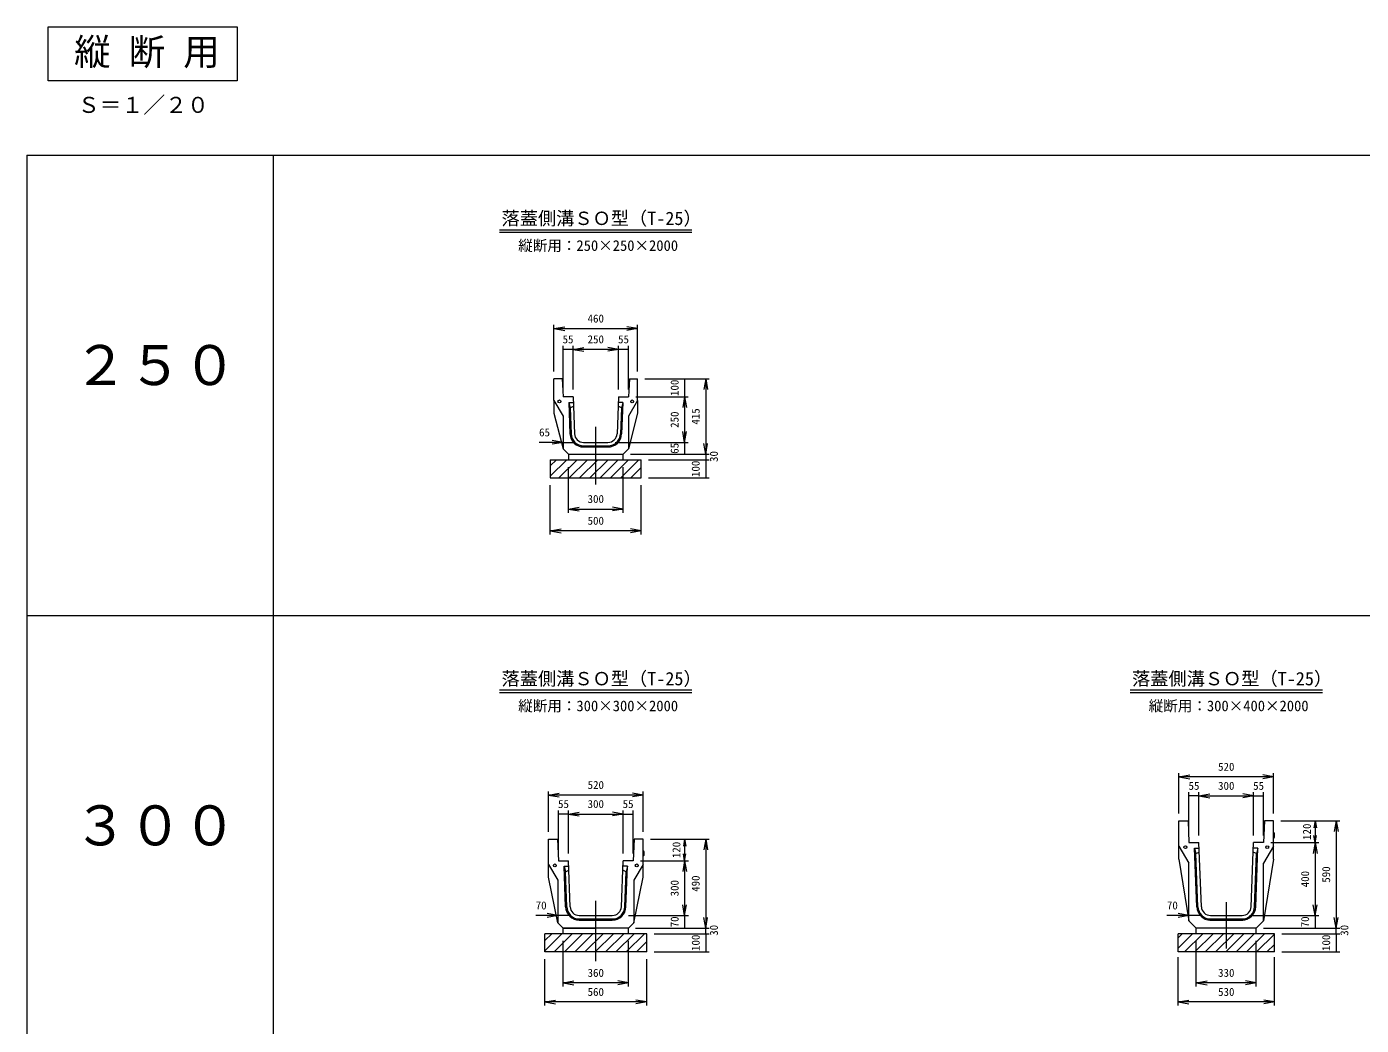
# Model space of a CAD drawing. Units: millimetres on the paper, scale 1:20. Extents: x 262 to 1004, y 131 to 672.
# Drawn here: x 262.1 to 628.8, y 397.7 to 671.9 of the extents above; entities that cross this region are included whole.
import ezdxf
from ezdxf.enums import TextEntityAlignment as Align

# ---------------------------------------------------------------- set-up
doc = ezdxf.new("R2010")
doc.units = ezdxf.units.MM
doc.layers.add('シート1', color=4, linetype='Continuous', lineweight=18)
doc.styles.add('ＭＳ ゴシック-5.0-0.0', font='')
doc.styles.get('ＭＳ ゴシック-5.0-0.0').set_extended_font_data('ＭＳ ゴシック-5.0-0.0')

msp = doc.modelspace()

# ---------------------------------------------------------------- linework, layer by layer
at = {"layer": 'シート1'}
for p, q in [((267.991, 657.013), (267.991, 671.873)), ((267.991, 671.873), (319.933, 671.873)), ((319.933, 671.873), (319.933, 657.013)), ((319.933, 657.013), (267.991, 657.013)), ((262.108, 636.64), (1003.501, 636.64)), ((262.108, 636.64), (262.108, 131.068)), ((329.856, 636.64), (329.856, 131.068)), ((392.034, 616.145), (444.895, 616.145)), ((392.034, 615.445), (444.895, 615.445)), ((406.965, 577.23), (406.965, 589.989)), ((406.965, 588.989), (409.919, 589.51)), ((406.965, 588.989), (429.965, 588.989)), ((406.965, 588.989), (409.919, 588.468)), ((429.965, 588.989), (427.01, 589.51)), ((429.965, 588.989), (427.01, 588.468)), ((429.965, 577.23), (429.965, 589.989)), ((409.465, 572.23), (409.465, 584.281)), ((412.215, 583.281), (409.465, 583.281)), ((412.215, 572.23), (412.215, 584.281)), ((412.215, 583.281), (415.169, 583.802)), ((424.715, 583.281), (412.215, 583.281)), ((412.215, 583.281), (415.169, 582.76)), ((424.715, 583.281), (421.76, 583.802)), ((424.715, 583.281), (421.76, 582.76)), ((424.715, 572.23), (424.715, 584.281)), ((427.465, 583.281), (424.715, 583.281)), ((427.465, 572.23), (427.465, 584.281)), ((409.215, 575.23), (406.965, 575.23)), ((406.965, 569.23), (406.965, 575.23)), ((409.215, 575.23), (409.465, 570.23)), ((427.715, 575.23), (427.465, 570.23)), ((427.715, 575.23), (429.965, 575.23)), ((429.965, 569.23), (429.965, 575.23)), ((431.965, 575.23), (449.657, 575.23)), ((442.874, 575.23), (442.874, 570.23)), ((448.657, 575.23), (448.136, 572.276)), ((448.657, 575.23), (449.178, 572.276)), ((448.657, 575.23), (448.657, 554.48)), ((406.965, 569.23), (406.965, 565.73)), ((406.965, 569.23), (409.465, 564.9)), ((412.215, 570.23), (409.465, 570.23)), ((411.024, 568.73), (411.37, 560.08)), ((411.024, 568.73), (411.384, 567.23)), ((411.024, 568.73), (412.275, 568.73)), ((412.215, 570.23), (412.619, 560.13)), ((424.715, 570.23), (424.311, 560.13)), ((425.906, 568.73), (424.655, 568.73)), ((424.715, 570.23), (427.465, 570.23)), ((425.906, 568.73), (425.545, 567.23)), ((425.906, 568.73), (425.56, 560.08)), ((429.965, 569.23), (427.465, 564.9)), ((429.465, 570.23), (443.874, 570.23)), ((429.965, 569.23), (429.965, 565.73)), ((442.874, 570.23), (442.353, 567.276)), ((442.874, 570.23), (443.395, 567.276)), ((442.874, 570.23), (442.874, 557.73)), ((406.965, 565.73), (409.465, 555.98)), ((409.465, 564.9), (409.465, 555.98)), ((411.384, 567.23), (412.317, 567.659)), ((411.384, 567.23), (411.669, 560.092)), ((425.545, 567.23), (424.612, 567.659)), ((425.545, 567.23), (425.26, 560.092)), ((429.965, 565.73), (427.465, 555.98)), ((427.465, 564.9), (427.465, 555.98)), ((418.465, 546.182), (418.465, 562.008)), ((409.465, 557.73), (402.888, 557.73)), ((409.465, 557.73), (406.51, 558.251)), ((409.465, 557.73), (406.51, 557.209)), ((409.465, 557.73), (412.715, 557.73)), ((415.117, 557.73), (421.813, 557.73)), ((423.813, 557.73), (443.874, 557.73)), ((442.874, 557.73), (442.353, 560.685)), ((442.874, 557.73), (443.395, 560.685)), ((442.874, 557.73), (442.874, 554.48)), ((448.657, 554.48), (448.136, 557.435)), ((448.657, 554.48), (449.178, 557.435)), ((410.965, 554.48), (409.465, 555.98)), ((410.965, 554.48), (425.965, 554.48)), ((410.965, 554.48), (410.965, 552.98)), ((415.117, 556.78), (421.813, 556.78)), ((415.117, 556.48), (421.813, 556.48)), ((425.965, 554.48), (427.465, 555.98)), ((425.965, 552.98), (425.965, 554.48)), ((427.965, 554.48), (449.657, 554.48)), ((448.657, 554.48), (448.657, 552.98)), ((407.68, 552.98), (405.965, 551.264)), ((410.509, 552.98), (405.965, 548.436)), ((405.965, 552.98), (430.965, 552.98)), ((405.965, 552.98), (405.965, 547.98)), ((413.337, 552.98), (408.337, 547.98)), ((410.965, 538.437), (410.965, 550.98)), ((416.166, 552.98), (411.166, 547.98)), ((418.994, 552.98), (413.994, 547.98)), ((421.822, 552.98), (416.822, 547.98)), ((424.651, 552.98), (419.651, 547.98)), ((427.479, 552.98), (422.479, 547.98)), ((430.308, 552.98), (425.308, 547.98)), ((425.965, 538.437), (425.965, 550.98)), ((430.965, 550.809), (428.136, 547.98)), ((430.965, 547.98), (430.965, 552.98)), ((432.965, 552.98), (449.657, 552.98)), ((448.657, 552.98), (448.657, 547.98)), ((405.965, 547.98), (430.965, 547.98)), ((432.965, 547.98), (449.657, 547.98)), ((405.965, 532.47), (405.965, 545.98)), ((430.965, 532.47), (430.965, 545.98)), ((410.965, 539.437), (413.919, 539.958)), ((410.965, 539.437), (425.965, 539.437)), ((410.965, 539.437), (413.919, 538.916)), ((425.965, 539.437), (423.01, 539.958)), ((425.965, 539.437), (423.01, 538.916)), ((405.965, 533.47), (408.919, 533.991)), ((430.965, 533.47), (405.965, 533.47)), ((405.965, 533.47), (408.919, 532.949)), ((430.965, 533.47), (428.01, 533.991)), ((430.965, 533.47), (428.01, 532.949)), ((262.108, 510.247), (1003.501, 510.247)), ((392.034, 489.752), (444.895, 489.752)), ((392.034, 489.052), (444.895, 489.052)), ((565.258, 489.752), (618.119, 489.752)), ((565.258, 489.052), (618.119, 489.052)), ((578.689, 455.837), (578.689, 466.912)), ((578.689, 465.912), (581.643, 466.433)), ((604.689, 465.912), (578.689, 465.912)), ((578.689, 465.912), (581.643, 465.391)), ((604.689, 465.912), (601.734, 466.433)), ((604.689, 465.912), (601.734, 465.391)), ((604.689, 455.837), (604.689, 466.912)), ((405.465, 450.837), (405.465, 461.912)), ((405.465, 460.912), (408.419, 461.433)), ((431.465, 460.912), (405.465, 460.912)), ((405.465, 460.912), (408.419, 460.391)), ((431.465, 460.912), (428.51, 461.433)), ((431.465, 460.912), (428.51, 460.391)), ((431.465, 450.837), (431.465, 461.912)), ((581.439, 449.837), (581.439, 461.679)), ((584.189, 460.679), (581.439, 460.679)), ((584.189, 449.837), (584.189, 461.679)), ((584.189, 460.679), (587.143, 461.2)), ((584.189, 460.679), (599.189, 460.679)), ((584.189, 460.679), (587.143, 460.158)), ((599.189, 460.679), (596.234, 461.2)), ((599.189, 460.679), (596.234, 460.158)), ((599.189, 449.837), (599.189, 461.679)), ((599.189, 460.679), (601.939, 460.679)), ((601.939, 449.837), (601.939, 461.679)), ((408.215, 444.837), (408.215, 456.679)), ((410.965, 455.679), (408.215, 455.679)), ((410.965, 444.837), (410.965, 456.679)), ((410.965, 455.679), (413.919, 456.2)), ((410.965, 455.679), (425.965, 455.679)), ((410.965, 455.679), (413.919, 455.158)), ((425.965, 455.679), (423.01, 456.2)), ((425.965, 455.679), (423.01, 455.158)), ((425.965, 444.837), (425.965, 456.679)), ((425.965, 455.679), (428.715, 455.679)), ((428.715, 444.837), (428.715, 456.679)), ((578.689, 453.837), (581.189, 453.837)), ((578.689, 443.337), (578.689, 453.837)), ((581.189, 453.837), (581.439, 447.837)), ((602.189, 453.837), (601.939, 447.837)), ((604.689, 453.837), (602.189, 453.837)), ((604.689, 443.337), (604.689, 453.837)), ((606.689, 453.837), (622.881, 453.837)), ((616.098, 453.837), (615.75, 451.867)), ((616.098, 453.837), (616.445, 451.867)), ((616.098, 453.837), (616.098, 447.837)), ((621.881, 453.837), (621.36, 450.883)), ((621.881, 453.837), (621.881, 424.337)), ((621.881, 453.837), (622.402, 450.883)), ((405.465, 448.837), (407.965, 448.837)), ((405.465, 438.337), (405.465, 448.837)), ((407.965, 448.837), (408.215, 442.837)), ((428.965, 448.837), (428.715, 442.837)), ((431.465, 448.837), (428.965, 448.837)), ((431.465, 438.337), (431.465, 448.837)), ((433.465, 448.837), (449.581, 448.837)), ((442.874, 448.837), (442.527, 446.867)), ((442.874, 448.837), (443.221, 446.867)), ((442.874, 448.837), (442.874, 442.837)), ((448.657, 448.837), (448.136, 445.883)), ((448.657, 448.837), (448.657, 424.337)), ((448.657, 448.837), (449.178, 445.883)), ((581.439, 447.837), (584.189, 447.837)), ((584.848, 430.243), (584.189, 447.837)), ((598.529, 430.243), (599.189, 447.837)), ((601.939, 447.837), (599.189, 447.837)), ((603.939, 447.837), (617.098, 447.837)), ((604.689, 450.587), (604.889, 450.337)), ((604.889, 449.337), (604.689, 449.087)), ((604.889, 450.337), (604.889, 449.337)), ((616.098, 447.837), (615.577, 444.883)), ((616.098, 447.837), (615.75, 449.807)), ((616.098, 447.837), (616.445, 449.807)), ((616.098, 447.837), (616.098, 427.837)), ((616.098, 447.837), (616.619, 444.883)), ((431.465, 445.587), (431.665, 445.337)), ((431.665, 444.337), (431.465, 444.087)), ((431.665, 445.337), (431.665, 444.337)), ((442.874, 442.837), (442.527, 444.807)), ((442.874, 442.837), (443.221, 444.807)), ((578.689, 446.837), (581.439, 442.167)), ((582.993, 446.337), (583.348, 444.837)), ((582.993, 446.337), (584.244, 446.337)), ((583.599, 430.197), (582.994, 446.337)), ((583.348, 444.837), (584.283, 445.266)), ((583.899, 430.208), (583.35, 444.838)), ((600.029, 444.837), (599.094, 445.266)), ((600.384, 446.337), (599.134, 446.337)), ((599.478, 430.208), (600.027, 444.837)), ((599.778, 430.197), (600.383, 446.331)), ((600.384, 446.337), (600.029, 444.837)), ((604.689, 446.837), (601.939, 442.167)), ((405.465, 441.837), (408.015, 437.507)), ((408.215, 442.837), (410.965, 442.837)), ((409.769, 441.337), (410.124, 439.837)), ((409.769, 441.337), (411.02, 441.337)), ((410.177, 430.2), (409.769, 441.337)), ((410.124, 439.837), (411.059, 440.266)), ((411.426, 430.245), (410.965, 442.837)), ((425.503, 430.245), (425.965, 442.837)), ((426.805, 439.837), (425.87, 440.266)), ((427.16, 441.337), (425.91, 441.337)), ((428.715, 442.837), (425.965, 442.837)), ((426.752, 430.2), (427.16, 441.337)), ((427.16, 441.337), (426.805, 439.837)), ((431.465, 441.837), (428.915, 437.507)), ((430.715, 442.837), (443.928, 442.837)), ((442.874, 442.837), (442.353, 439.883)), ((442.874, 442.837), (442.874, 427.837)), ((442.874, 442.837), (443.395, 439.883)), ((578.689, 443.337), (581.439, 426.337)), ((581.439, 426.337), (581.439, 442.167)), ((604.689, 443.337), (601.939, 426.337)), ((601.939, 426.337), (601.939, 442.167)), ((408.015, 425.787), (405.465, 438.337)), ((408.015, 437.507), (408.015, 425.787)), ((410.477, 430.211), (410.124, 439.837)), ((426.452, 430.211), (426.805, 439.837)), ((428.915, 425.787), (431.465, 438.337)), ((428.915, 437.507), (428.915, 425.787)), ((418.465, 415.263), (418.465, 431.845)), ((442.874, 427.837), (442.353, 430.792)), ((442.874, 427.837), (443.395, 430.792)), ((591.689, 431.509), (591.689, 418.766)), ((616.098, 427.837), (615.577, 430.792)), ((616.098, 427.837), (616.619, 430.792)), ((408.015, 427.837), (401.954, 427.837)), ((408.015, 427.837), (405.06, 428.358)), ((408.015, 427.837), (405.06, 427.316)), ((411.515, 427.837), (408.015, 427.837)), ((408.015, 425.787), (409.465, 424.337)), ((413.925, 427.837), (423.005, 427.837)), ((413.925, 426.887), (423.005, 426.887)), ((413.925, 426.587), (423.005, 426.587)), ((427.415, 427.837), (443.928, 427.837)), ((428.915, 425.787), (427.465, 424.337)), ((442.874, 427.837), (442.874, 424.337)), ((448.657, 424.337), (448.136, 427.292)), ((448.657, 424.337), (449.178, 427.292)), ((581.439, 427.837), (575.378, 427.837)), ((581.439, 427.837), (578.484, 428.358)), ((581.439, 427.837), (578.484, 427.316)), ((584.939, 427.837), (581.439, 427.837)), ((581.439, 426.337), (583.439, 424.337)), ((587.149, 426.887), (596.229, 426.887)), ((587.149, 426.587), (596.229, 426.587)), ((587.347, 427.837), (596.031, 427.837)), ((598.031, 427.837), (617.098, 427.837)), ((601.939, 426.337), (599.939, 424.337)), ((616.098, 427.837), (616.098, 424.337)), ((621.881, 424.337), (621.36, 427.292)), ((621.881, 424.337), (622.402, 427.292)), ((404.465, 417.837), (404.465, 422.837)), ((432.465, 422.837), (404.465, 422.837)), ((409.18, 422.837), (404.465, 418.121)), ((406.352, 422.837), (404.465, 420.95)), ((412.009, 422.837), (407.009, 417.837)), ((427.465, 424.337), (409.465, 424.337)), ((409.465, 422.837), (409.465, 424.337)), ((409.515, 424.337), (418.465, 424.337)), ((414.837, 422.837), (409.837, 417.837)), ((417.666, 422.837), (412.666, 417.837)), ((420.494, 422.837), (415.494, 417.837)), ((423.322, 422.837), (418.322, 417.837)), ((426.151, 422.837), (421.151, 417.837)), ((428.979, 422.837), (423.979, 417.837)), ((431.808, 422.837), (426.808, 417.837)), ((427.465, 422.837), (427.465, 424.337)), ((429.415, 424.337), (449.581, 424.337)), ((432.465, 417.837), (432.465, 422.837)), ((434.465, 422.837), (449.581, 422.837)), ((448.657, 422.837), (448.657, 424.337)), ((448.657, 422.837), (448.657, 417.837)), ((578.439, 417.837), (578.439, 422.837)), ((604.939, 422.837), (578.439, 422.837)), ((582.404, 422.837), (578.439, 418.871)), ((579.576, 422.837), (578.439, 421.7)), ((585.233, 422.837), (580.233, 417.837)), ((588.061, 422.837), (583.061, 417.837)), ((599.939, 424.337), (583.439, 424.337)), ((583.439, 422.837), (583.439, 424.337)), ((590.89, 422.837), (585.89, 417.837)), ((593.718, 422.837), (588.718, 417.837)), ((596.546, 422.837), (591.546, 417.837)), ((599.375, 422.837), (594.375, 417.837)), ((602.203, 422.837), (597.203, 417.837)), ((599.939, 422.837), (599.939, 424.337)), ((604.939, 422.744), (600.032, 417.837)), ((601.939, 424.337), (622.881, 424.337)), ((604.939, 417.837), (604.939, 422.837)), ((606.939, 422.837), (622.881, 422.837)), ((621.881, 422.837), (621.881, 424.337)), ((621.881, 422.837), (621.881, 417.837)), ((409.465, 408.33), (409.465, 420.837)), ((427.465, 408.33), (427.465, 420.837)), ((432.465, 420.666), (429.636, 417.837)), ((583.439, 408.33), (583.439, 420.837)), ((599.939, 408.33), (599.939, 420.837)), ((604.939, 419.916), (602.86, 417.837)), ((432.465, 417.837), (404.465, 417.837)), ((404.465, 403.096), (404.465, 415.837)), ((432.465, 403.096), (432.465, 415.837)), ((434.465, 417.837), (449.581, 417.837)), ((604.939, 417.837), (578.439, 417.837)), ((578.439, 403.096), (578.439, 416.37)), ((604.939, 403.096), (604.939, 416.37)), ((606.939, 417.837), (622.881, 417.837)), ((409.465, 409.33), (412.419, 409.851)), ((427.465, 409.33), (409.465, 409.33)), ((409.465, 409.33), (412.419, 408.809)), ((427.465, 409.33), (424.51, 409.851)), ((427.465, 409.33), (424.51, 408.809)), ((583.439, 409.33), (586.393, 409.851)), ((599.939, 409.33), (583.439, 409.33)), ((583.439, 409.33), (586.393, 408.809)), ((599.939, 409.33), (596.984, 409.851)), ((599.939, 409.33), (596.984, 408.809)), ((404.465, 404.096), (407.419, 404.617)), ((432.465, 404.096), (404.465, 404.096)), ((404.465, 404.096), (407.419, 403.575)), ((432.465, 404.096), (429.51, 404.617)), ((432.465, 404.096), (429.51, 403.575)), ((578.439, 404.096), (581.393, 404.617)), ((604.939, 404.096), (578.439, 404.096)), ((578.439, 404.096), (581.393, 403.575)), ((604.939, 404.096), (601.984, 404.617)), ((604.939, 404.096), (601.984, 403.575))]:
    msp.add_line(p, q, dxfattribs=at)
for centre in [(408.465, 568.98), (428.465, 568.98), (580.439, 446.587), (602.939, 446.587), (407.215, 441.587), (429.715, 441.587)]:
    msp.add_circle(centre, 0.4, dxfattribs=at)
for centre, radius, start, end in [((415.117, 560.23), 3.75, 182.29061, 270), ((415.117, 560.23), 3.45, 182.29061, 270), ((415.117, 560.23), 2.5, 182.29061, 270), ((421.813, 560.23), 2.5, 270, 357.70939), ((421.813, 560.23), 3.45, 270, 357.70939), ((421.813, 560.23), 3.75, 270, 357.70939), ((413.925, 430.337), 3.75, 182.0999, 270), ((413.925, 430.337), 3.45, 182.0999, 270), ((413.925, 430.337), 2.5, 182.0999, 270), ((423.005, 430.337), 2.5, 270, 357.9001), ((423.005, 430.337), 3.45, 270, 357.9001), ((423.005, 430.337), 3.75, 270, 357.9001), ((587.347, 430.337), 3.75, 182.14759, 270), ((587.347, 430.337), 3.45, 182.14759, 270), ((587.347, 430.337), 2.5, 182.14759, 270), ((596.031, 430.337), 2.5, 270, 357.85241), ((596.031, 430.337), 3.45, 270, 357.85241), ((596.031, 430.337), 3.75, 270, 357.85241)]:
    msp.add_arc(centre, radius, start, end, dxfattribs=at)

# ---------------------------------------------------------------- texts
at = {"layer": 'シート1', "color": 7, "style": 'ＭＳ ゴシック-5.0-0.0'}
for s, height, p in [('縦 断 用', 7.331, (275.147, 659.11)), ('Ｓ＝１／２０', 4.399, (276.147, 646.889)), ('落蓋側溝ＳＯ型（T-25）', 3.666, (392.575, 616.327)), ('縦断用：250×250×2000', 2.933, (397.14, 609.439)), ('460', 2.199, (416.215, 589.989)), ('55', 2.199, (409.34, 584.281)), ('250', 2.199, (416.215, 584.281)), ('55', 2.199, (424.59, 584.281)), ('２５０', 11, (274.891, 570.17)), ('65', 2.199, (402.888, 558.73)), ('300', 2.199, (416.215, 540.437)), ('500', 2.199, (416.215, 534.47)), ('落蓋側溝ＳＯ型（T-25）', 3.666, (392.575, 489.935)), ('落蓋側溝ＳＯ型（T-25）', 3.666, (565.799, 489.935)), ('縦断用：300×300×2000', 2.933, (397.141, 483.046)), ('縦断用：300×400×2000', 2.933, (570.365, 483.047)), ('520', 2.199, (589.438, 466.912)), ('520', 2.199, (416.22, 461.916)), ('55', 2.199, (581.313, 461.679)), ('300', 2.199, (589.438, 461.679)), ('55', 2.199, (599.063, 461.679)), ('55', 2.199, (408.095, 456.682)), ('300', 2.199, (416.22, 456.682)), ('55', 2.199, (425.845, 456.682)), ('３００', 11, (274.891, 443.777)), ('70', 2.199, (401.956, 428.84)), ('70', 2.199, (575.38, 428.84)), ('360', 2.199, (416.215, 410.33)), ('330', 2.199, (589.441, 410.332)), ('560', 2.199, (416.215, 405.096)), ('530', 2.199, (589.441, 405.099))]:
    msp.add_text(s, height=height, dxfattribs=at).set_placement(p, align=Align.BOTTOM_LEFT)
for s, p in [('100', (441.874, 570.48)), ('250', (441.874, 561.73)), ('415', (447.657, 562.605)), ('65', (441.874, 554.605)), ('30', (452.657, 552.362)), ('100', (447.657, 548.23)), ('120', (615.598, 448.587)), ('120', (442.374, 443.587)), ('590', (620.881, 436.837)), ('300', (441.874, 433.087)), ('490', (447.657, 434.337)), ('400', (615.098, 435.587)), ('70', (441.874, 424.587)), ('70', (615.098, 424.587)), ('100', (447.663, 418.09)), ('30', (452.663, 422.265)), ('100', (620.882, 418.088)), ('30', (625.882, 422.263))]:
    msp.add_text(s, height=2.199, rotation=90, dxfattribs=at).set_placement(p, align=Align.BOTTOM_LEFT)

doc.saveas('drawing.dxf')
